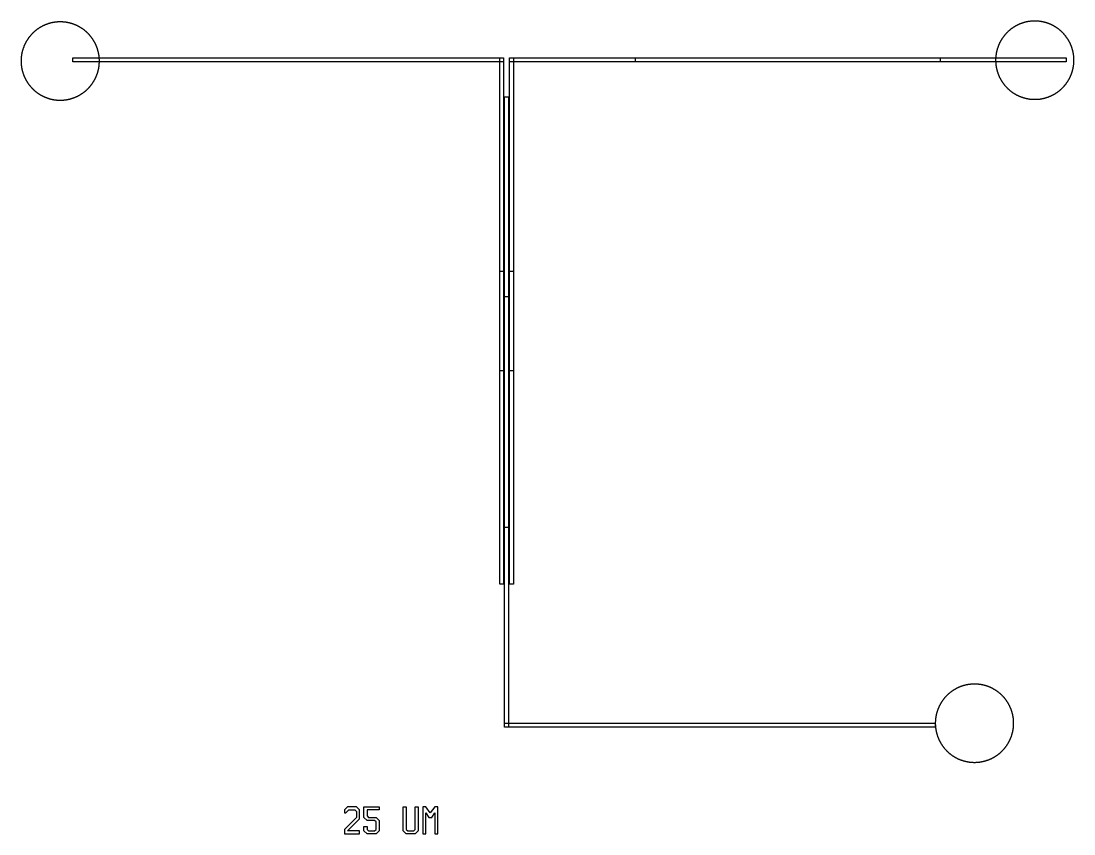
# Model space of a CAD drawing. Extents: x 94116 to 121785, y 102943 to 175398.
# Drawn here: x 94352 to 121156, y 154695 to 175398 of the extents above; entities that cross this region are included whole.
import ezdxf

# ---------------------------------------------------------------- set-up
doc = ezdxf.new("R2010")
doc.units = 0
doc.layers.add('LAYER_1', color=7, linetype='CONTINUOUS')

# ---------------------------------------------------------------- blocks, each defined once
blk = doc.blocks.new('BLOCK_8')
at = {"layer": 'LAYER_1'}
blk.add_lwpolyline([(104654, 154695), (104654, 155231), (104731, 155116), (104807, 155116), (104884, 155231), (104884, 154695), (104961, 154695), (104961, 155385), (104884, 155385), (104769, 155231), (104654, 155385), (104577, 155385), (104577, 154695), (104654, 154695)], dxfattribs=at)
blk = doc.blocks.new('BLOCK_9')
at = {"layer": 'LAYER_1'}
blk.add_lwpolyline([(104156, 155385), (104156, 154810), (104194, 154771), (104347, 154771), (104386, 154810), (104386, 155385), (104462, 155385), (104462, 154771), (104386, 154695), (104156, 154695), (104079, 154771), (104079, 155385), (104156, 155385)], dxfattribs=at)
blk = doc.blocks.new('BLOCK_10')
at = {"layer": 'LAYER_1'}
blk.add_lwpolyline([(103465, 155308), (103159, 155308), (103159, 155155), (103197, 155116), (103389, 155116), (103465, 155040), (103465, 154771), (103389, 154695), (103159, 154695), (103082, 154771), (103082, 154886), (103159, 154886), (103159, 154810), (103197, 154771), (103350, 154771), (103389, 154810), (103389, 155001), (103350, 155040), (103159, 155040), (103082, 155116), (103082, 155385), (103465, 155385), (103465, 155308)], dxfattribs=at)
blk = doc.blocks.new('BLOCK_11')
at = {"layer": 'LAYER_1'}
blk.add_lwpolyline([(102622, 155231), (102699, 155308), (102852, 155308), (102890, 155270), (102890, 155116), (102583, 154810), (102583, 154695), (102967, 154695), (102967, 154771), (102660, 154771), (102967, 155078), (102967, 155308), (102890, 155385), (102660, 155385), (102583, 155308), (102583, 155231), (102622, 155231)], dxfattribs=at)
blk = doc.blocks.new('BLOCK_19')
at = {"layer": 'LAYER_1'}
blk.add_lwpolyline([(106760, 162499), (106661, 162499), (106661, 173466), (106760, 173466), (106760, 162499)], dxfattribs=at)
blk = doc.blocks.new('BLOCK_21')
at = {"layer": 'LAYER_1'}
blk.add_lwpolyline([(106636, 174363), (95669, 174363), (95669, 174463), (106636, 174463), (106636, 174363)], dxfattribs=at)
blk = doc.blocks.new('BLOCK_22')
at = {"layer": 'LAYER_1'}
blk.add_lwpolyline([(120960, 174363), (109993, 174363), (109993, 174462), (120960, 174462), (120960, 174363)], dxfattribs=at)
blk = doc.blocks.new('BLOCK_23')
at = {"layer": 'LAYER_1'}
blk.add_lwpolyline([(117752, 174363), (106785, 174363), (106785, 174463), (117752, 174463), (117752, 174363)], dxfattribs=at)
blk = doc.blocks.new('BLOCK_24')
at = {"layer": 'LAYER_1'}
blk.add_lwpolyline([(106760, 157415), (106661, 157415), (106661, 168381), (106760, 168381), (106760, 157415)], dxfattribs=at)
blk = doc.blocks.new('BLOCK_25')
at = {"layer": 'LAYER_1'}
blk.add_lwpolyline([(117627, 157415), (106661, 157415), (106661, 157515), (117627, 157515), (117627, 157415)], dxfattribs=at)
blk = doc.blocks.new('BLOCK_37')
at = {"layer": 'LAYER_1'}
blk.add_lwpolyline([(106636, 166487), (106536, 166487), (106536, 174463), (106636, 174463), (106636, 166487)], dxfattribs=at)
blk = doc.blocks.new('BLOCK_38')
at = {"layer": 'LAYER_1'}
blk.add_lwpolyline([(119162, 174387), (119162, 174373), (119163, 174359), (119164, 174345), (119164, 174338), (119165, 174331), (119165, 174324), (119166, 174317), (119166, 174310), (119167, 174303), (119168, 174296), (119168, 174289), (119170, 174275), (119171, 174268), (119172, 174261), (119173, 174254), (119174, 174248), (119175, 174241), (119176, 174234), (119178, 174227), (119179, 174220), (119180, 174213), (119181, 174206), (119183, 174199), (119184, 174192), (119186, 174186), (119187, 174179), (119189, 174172), (119190, 174165), (119192, 174158), (119194, 174151), (119196, 174145), (119198, 174138), (119199, 174131), (119201, 174124), (119203, 174117), (119205, 174111), (119207, 174104), (119209, 174097), (119214, 174084), (119216, 174077), (119218, 174071), (119221, 174064), (119223, 174057), (119226, 174051), (119228, 174044), (119231, 174038), (119233, 174031), (119236, 174025), (119239, 174018), (119241, 174012), (119244, 174005), (119247, 173999), (119250, 173992), (119253, 173986), (119255, 173980), (119259, 173973), (119262, 173967), (119264, 173961), (119268, 173954), (119271, 173948), (119274, 173942), (119278, 173936), (119281, 173930), (119284, 173923), (119288, 173917), (119291, 173911), (119294, 173905), (119298, 173899), (119302, 173893), (119305, 173887), (119309, 173881), (119312, 173875), (119316, 173869), (119320, 173863), (119324, 173857), (119328, 173851), (119331, 173845), (119335, 173840), (119340, 173834), (119344, 173828), (119347, 173822), (119352, 173817), (119356, 173811), (119360, 173805), (119364, 173800), (119368, 173794), (119373, 173788), (119377, 173783), (119382, 173777), (119386, 173772), (119390, 173767), (119395, 173761), (119400, 173756), (119404, 173750), (119408, 173745), (119413, 173740), (119418, 173735), (119423, 173729), (119427, 173724), (119432, 173719), (119437, 173714), (119442, 173709), (119446, 173704), (119452, 173699), (119457, 173694), (119462, 173689), (119466, 173684), (119472, 173679), (119477, 173674), (119482, 173670), (119487, 173665), (119492, 173660), (119497, 173655), (119503, 173651), (119508, 173646), (119513, 173642), (119519, 173637), (119524, 173633), (119530, 173628), (119535, 173624), (119541, 173619), (119546, 173615), (119552, 173611), (119557, 173607), (119563, 173602), (119568, 173598), (119574, 173594), (119580, 173590), (119586, 173586), (119591, 173582), (119597, 173578), (119603, 173574), (119609, 173570), (119614, 173566), (119621, 173562), (119626, 173559), (119632, 173555), (119639, 173551), (119644, 173547), (119650, 173544), (119657, 173540), (119663, 173537), (119669, 173533), (119675, 173530), (119681, 173527), (119687, 173523), (119693, 173520), (119699, 173517), (119705, 173513), (119712, 173510), (119719, 173507), (119725, 173504), (119731, 173501), (119737, 173498), (119744, 173495), (119750, 173492), (119756, 173489), (119763, 173487), (119770, 173484), (119776, 173481), (119782, 173478), (119789, 173476), (119795, 173473), (119802, 173471), (119808, 173468), (119815, 173466), (119822, 173463), (119828, 173461), (119835, 173459), (119842, 173456), (119855, 173452), (119861, 173450), (119868, 173448), (119875, 173446), (119882, 173444), (119889, 173442), (119895, 173440), (119902, 173438), (119909, 173436), (119916, 173435), (119922, 173433), (119929, 173431), (119936, 173430), (119943, 173428), (119950, 173427), (119957, 173425), (119963, 173424), (119971, 173422), (119978, 173421), (119984, 173420), (119991, 173419), (119998, 173417), (120005, 173416), (120012, 173415), (120019, 173414), (120026, 173413), (120033, 173412), (120047, 173411), (120054, 173410), (120061, 173409), (120068, 173409), (120075, 173408), (120082, 173407), (120089, 173407), (120096, 173407), (120103, 173406), (120117, 173405), (120131, 173405), (120145, 173405), (120159, 173405), (120173, 173405), (120187, 173405), (120201, 173405), (120215, 173406), (120222, 173407), (120229, 173407), (120236, 173407), (120243, 173408), (120250, 173409), (120257, 173409), (120264, 173410), (120271, 173411), (120285, 173412), (120292, 173413), (120299, 173414), (120306, 173415), (120313, 173416), (120320, 173417), (120327, 173419), (120334, 173420), (120341, 173421), (120348, 173422), (120354, 173424), (120361, 173425), (120368, 173427), (120375, 173428), (120382, 173430), (120389, 173431), (120395, 173433), (120402, 173435), (120409, 173436), (120416, 173438), (120423, 173440), (120430, 173442), (120436, 173444), (120443, 173446), (120450, 173448), (120456, 173450), (120463, 173452), (120476, 173456), (120483, 173459), (120490, 173461), (120496, 173463), (120503, 173466), (120510, 173468), (120516, 173471), (120523, 173473), (120529, 173476), (120536, 173478), (120542, 173481), (120549, 173484), (120555, 173487), (120562, 173489), (120568, 173492), (120574, 173495), (120580, 173498), (120587, 173501), (120593, 173504), (120600, 173507), (120606, 173510), (120612, 173513), (120618, 173517), (120625, 173520), (120631, 173523), (120637, 173527), (120643, 173530), (120649, 173533), (120656, 173537), (120661, 173540), (120667, 173544), (120674, 173547), (120680, 173551), (120686, 173555), (120691, 173559), (120698, 173562), (120703, 173566), (120709, 173570), (120715, 173574), (120721, 173578), (120727, 173582), (120732, 173586), (120738, 173590), (120744, 173594), (120749, 173598), (120755, 173602), (120761, 173607), (120767, 173611), (120772, 173615), (120778, 173619), (120783, 173624), (120788, 173628), (120794, 173633), (120799, 173637), (120804, 173642), (120810, 173646), (120815, 173651), (120820, 173655), (120826, 173660), (120831, 173665), (120836, 173670), (120841, 173674), (120846, 173679), (120851, 173684), (120856, 173689), (120862, 173694), (120866, 173699), (120871, 173704), (120876, 173709), (120881, 173714), (120886, 173719), (120891, 173724), (120895, 173729), (120900, 173735), (120905, 173740), (120909, 173745), (120914, 173750), (120919, 173756), (120923, 173761), (120928, 173767), (120932, 173772), (120937, 173777), (120941, 173783), (120945, 173788), (120949, 173794), (120954, 173800), (120958, 173805), (120962, 173811), (120966, 173817), (120970, 173822), (120975, 173828), (120978, 173834), (120983, 173840), (120986, 173845), (120990, 173851), (120994, 173857), (120998, 173863), (121001, 173869), (121006, 173875), (121009, 173881), (121013, 173887), (121017, 173893), (121020, 173899), (121024, 173905), (121027, 173911), (121030, 173917), (121034, 173923), (121037, 173930), (121040, 173936), (121044, 173942), (121047, 173948), (121050, 173954), (121053, 173961), (121056, 173967), (121059, 173973), (121062, 173980), (121065, 173986), (121068, 173992), (121071, 173999), (121074, 174005), (121077, 174012), (121079, 174018), (121082, 174025), (121085, 174031), (121087, 174038), (121090, 174044), (121092, 174051), (121094, 174057), (121097, 174064), (121099, 174071), (121102, 174077), (121104, 174084), (121108, 174097), (121110, 174104), (121112, 174111), (121114, 174117), (121117, 174124), (121119, 174131), (121120, 174138), (121122, 174145), (121124, 174151), (121125, 174158), (121128, 174165), (121129, 174172), (121131, 174179), (121132, 174186), (121134, 174192), (121135, 174199), (121137, 174206), (121138, 174213), (121139, 174220), (121141, 174227), (121142, 174234), (121143, 174241), (121144, 174248), (121145, 174254), (121146, 174261), (121147, 174268), (121148, 174275), (121150, 174289), (121150, 174296), (121151, 174303), (121152, 174310), (121152, 174317), (121153, 174324), (121153, 174331), (121154, 174338), (121154, 174345), (121155, 174359), (121155, 174373), (121156, 174387), (121156, 174401), (121156, 174415), (121155, 174429), (121155, 174444), (121154, 174458), (121154, 174465), (121153, 174472), (121153, 174479), (121152, 174486), (121152, 174492), (121151, 174500), (121150, 174507), (121150, 174513), (121148, 174527), (121147, 174535), (121146, 174541), (121145, 174548), (121144, 174555), (121143, 174562), (121142, 174569), (121141, 174576), (121139, 174583), (121138, 174590), (121137, 174597), (121135, 174604), (121134, 174610), (121132, 174617), (121131, 174624), (121129, 174631), (121128, 174638), (121125, 174645), (121124, 174651), (121122, 174658), (121120, 174665), (121119, 174672), (121117, 174679), (121114, 174685), (121112, 174692), (121110, 174699), (121108, 174705), (121104, 174719), (121102, 174726), (121099, 174732), (121097, 174739), (121094, 174745), (121092, 174752), (121090, 174758), (121087, 174765), (121085, 174772), (121082, 174778), (121079, 174784), (121077, 174791), (121074, 174797), (121071, 174804), (121068, 174810), (121065, 174817), (121062, 174823), (121059, 174829), (121056, 174836), (121053, 174842), (121050, 174848), (121047, 174855), (121044, 174861), (121040, 174867), (121037, 174873), (121034, 174880), (121030, 174886), (121027, 174892), (121024, 174898), (121020, 174904), (121017, 174910), (121013, 174916), (121009, 174922), (121006, 174928), (121001, 174934), (120998, 174940), (120994, 174946), (120990, 174952), (120986, 174957), (120983, 174963), (120978, 174969), (120975, 174975), (120970, 174980), (120966, 174986), (120962, 174992), (120958, 174998), (120954, 175003), (120949, 175009), (120945, 175014), (120941, 175020), (120937, 175025), (120932, 175031), (120928, 175036), (120923, 175042), (120919, 175047), (120914, 175052), (120909, 175058), (120905, 175063), (120900, 175068), (120895, 175073), (120891, 175078), (120886, 175084), (120881, 175089), (120876, 175094), (120871, 175099), (120866, 175104), (120862, 175109), (120856, 175114), (120851, 175119), (120846, 175123), (120841, 175128), (120836, 175133), (120831, 175138), (120826, 175143), (120820, 175147), (120815, 175152), (120810, 175157), (120804, 175161), (120799, 175166), (120794, 175170), (120788, 175175), (120783, 175179), (120778, 175183), (120772, 175188), (120767, 175192), (120761, 175196), (120755, 175200), (120749, 175205), (120744, 175209), (120738, 175213), (120732, 175217), (120727, 175221), (120721, 175225), (120715, 175229), (120709, 175233), (120703, 175237), (120698, 175240), (120691, 175244), (120686, 175248), (120680, 175252), (120674, 175255), (120667, 175259), (120661, 175262), (120656, 175266), (120649, 175269), (120643, 175273), (120637, 175276), (120631, 175280), (120625, 175283), (120618, 175286), (120612, 175289), (120606, 175292), (120600, 175296), (120593, 175299), (120587, 175302), (120580, 175305), (120574, 175308), (120568, 175311), (120562, 175313), (120555, 175316), (120549, 175319), (120542, 175322), (120536, 175324), (120529, 175327), (120523, 175330), (120516, 175332), (120510, 175335), (120503, 175337), (120496, 175339), (120490, 175342), (120483, 175344), (120476, 175347), (120463, 175351), (120456, 175353), (120450, 175355), (120443, 175357), (120436, 175359), (120430, 175361), (120423, 175363), (120416, 175365), (120409, 175366), (120402, 175368), (120395, 175370), (120389, 175371), (120382, 175373), (120375, 175375), (120368, 175376), (120361, 175378), (120354, 175379), (120348, 175380), (120341, 175382), (120334, 175383), (120327, 175384), (120320, 175385), (120313, 175386), (120306, 175387), (120299, 175388), (120292, 175389), (120285, 175390), (120271, 175392), (120264, 175393), (120257, 175393), (120250, 175394), (120243, 175395), (120236, 175395), (120229, 175396), (120222, 175396), (120215, 175397), (120201, 175397), (120187, 175398), (120173, 175398), (120159, 175398), (120145, 175398), (120131, 175398), (120117, 175397), (120103, 175397), (120096, 175396), (120089, 175396), (120082, 175395), (120075, 175395), (120068, 175394), (120061, 175393), (120054, 175393), (120047, 175392), (120033, 175390), (120026, 175389), (120019, 175388), (120012, 175387), (120005, 175386), (119998, 175385), (119991, 175384), (119984, 175383), (119978, 175382), (119971, 175380), (119963, 175379), (119957, 175378), (119950, 175376), (119943, 175375), (119936, 175373), (119929, 175371), (119922, 175370), (119916, 175368), (119909, 175366), (119902, 175365), (119895, 175363), (119889, 175361), (119882, 175359), (119875, 175357), (119868, 175355), (119861, 175353), (119855, 175351), (119842, 175347), (119835, 175344), (119828, 175342), (119822, 175339), (119815, 175337), (119808, 175335), (119802, 175332), (119795, 175330), (119789, 175327), (119782, 175324), (119776, 175322), (119770, 175319), (119763, 175316), (119756, 175313), (119750, 175311), (119744, 175308), (119737, 175305), (119731, 175302), (119725, 175299), (119719, 175296), (119712, 175292), (119705, 175289), (119699, 175286), (119693, 175283), (119687, 175280), (119681, 175276), (119675, 175273), (119669, 175269), (119663, 175266), (119657, 175262), (119650, 175259), (119644, 175255), (119639, 175252), (119632, 175248), (119626, 175244), (119621, 175240), (119614, 175237), (119609, 175233), (119603, 175229), (119597, 175225), (119591, 175221), (119586, 175217), (119580, 175213), (119574, 175209), (119568, 175205), (119563, 175200), (119557, 175196), (119552, 175192), (119546, 175188), (119541, 175183), (119535, 175179), (119530, 175175), (119524, 175170), (119519, 175166), (119513, 175161), (119508, 175157), (119503, 175152), (119497, 175147), (119492, 175143), (119487, 175138), (119482, 175133), (119477, 175128), (119472, 175123), (119466, 175119), (119462, 175114), (119457, 175109), (119452, 175104), (119446, 175099), (119442, 175094), (119437, 175089), (119432, 175084), (119427, 175078), (119423, 175073), (119418, 175068), (119413, 175063), (119408, 175058), (119404, 175052), (119400, 175047), (119395, 175042), (119390, 175036), (119386, 175031), (119382, 175025), (119377, 175020), (119373, 175014), (119368, 175009), (119364, 175003), (119360, 174998), (119356, 174992), (119352, 174986), (119347, 174980), (119344, 174975), (119340, 174969), (119335, 174963), (119331, 174957), (119328, 174952), (119324, 174946), (119320, 174940), (119316, 174934), (119312, 174928), (119309, 174922), (119305, 174916), (119302, 174910), (119298, 174904), (119294, 174898), (119291, 174892), (119288, 174886), (119284, 174880), (119281, 174873), (119278, 174867), (119274, 174861), (119271, 174855), (119268, 174848), (119264, 174842), (119262, 174836), (119259, 174829), (119255, 174823), (119253, 174817), (119250, 174810), (119247, 174804), (119244, 174797), (119241, 174791), (119239, 174784), (119236, 174778), (119233, 174772), (119231, 174765), (119228, 174758), (119226, 174752), (119223, 174745), (119221, 174739), (119218, 174732), (119216, 174726), (119214, 174719), (119209, 174705), (119207, 174699), (119205, 174692), (119203, 174685), (119201, 174679), (119199, 174672), (119198, 174665), (119196, 174658), (119194, 174651), (119192, 174645), (119190, 174638), (119189, 174631), (119187, 174624), (119186, 174617), (119184, 174610), (119183, 174604), (119181, 174597), (119180, 174590), (119179, 174583), (119178, 174576), (119176, 174569), (119175, 174562), (119174, 174555), (119173, 174548), (119172, 174541), (119171, 174535), (119170, 174527), (119168, 174513), (119168, 174507), (119167, 174500), (119166, 174492), (119166, 174486), (119165, 174479), (119165, 174472), (119164, 174465), (119164, 174458), (119163, 174444), (119162, 174429), (119162, 174415), (119162, 174401), (119162, 174387)], dxfattribs=at)
blk = doc.blocks.new('BLOCK_39')
at = {"layer": 'LAYER_1'}
blk.add_lwpolyline([(117627, 157501), (117627, 157487), (117628, 157472), (117629, 157459), (117629, 157451), (117629, 157444), (117630, 157438), (117631, 157430), (117631, 157424), (117632, 157416), (117633, 157409), (117634, 157403), (117635, 157389), (117636, 157382), (117637, 157375), (117638, 157368), (117639, 157361), (117640, 157354), (117641, 157347), (117643, 157340), (117644, 157333), (117645, 157326), (117646, 157319), (117648, 157312), (117649, 157306), (117651, 157299), (117652, 157292), (117654, 157285), (117656, 157278), (117657, 157271), (117659, 157265), (117661, 157258), (117662, 157251), (117665, 157244), (117666, 157238), (117668, 157231), (117670, 157224), (117672, 157217), (117675, 157211), (117679, 157197), (117681, 157191), (117684, 157184), (117686, 157177), (117688, 157171), (117691, 157164), (117693, 157158), (117696, 157151), (117698, 157145), (117701, 157138), (117704, 157132), (117706, 157125), (117709, 157119), (117712, 157112), (117715, 157106), (117718, 157099), (117720, 157093), (117724, 157087), (117727, 157080), (117730, 157074), (117733, 157068), (117736, 157061), (117739, 157055), (117742, 157049), (117746, 157043), (117749, 157037), (117752, 157030), (117756, 157024), (117760, 157018), (117763, 157012), (117767, 157006), (117770, 157000), (117774, 156994), (117778, 156988), (117781, 156982), (117785, 156976), (117789, 156970), (117793, 156965), (117796, 156959), (117800, 156953), (117804, 156947), (117809, 156941), (117813, 156936), (117817, 156930), (117821, 156924), (117825, 156919), (117829, 156913), (117833, 156907), (117837, 156902), (117842, 156896), (117846, 156891), (117851, 156885), (117855, 156880), (117860, 156874), (117864, 156869), (117869, 156864), (117873, 156859), (117878, 156853), (117883, 156848), (117887, 156843), (117892, 156838), (117897, 156833), (117902, 156827), (117907, 156822), (117912, 156817), (117917, 156812), (117922, 156807), (117926, 156802), (117932, 156797), (117937, 156793), (117942, 156788), (117947, 156783), (117952, 156778), (117957, 156773), (117963, 156769), (117968, 156764), (117973, 156760), (117978, 156755), (117984, 156751), (117989, 156746), (117995, 156742), (118000, 156737), (118006, 156733), (118011, 156728), (118017, 156724), (118022, 156720), (118028, 156716), (118034, 156711), (118039, 156707), (118045, 156703), (118050, 156699), (118056, 156695), (118062, 156691), (118068, 156687), (118074, 156683), (118079, 156679), (118086, 156676), (118091, 156672), (118097, 156668), (118103, 156664), (118109, 156661), (118115, 156657), (118121, 156654), (118128, 156650), (118134, 156647), (118140, 156643), (118146, 156640), (118152, 156637), (118158, 156633), (118164, 156630), (118171, 156627), (118177, 156624), (118183, 156620), (118190, 156617), (118196, 156614), (118202, 156611), (118209, 156608), (118215, 156606), (118221, 156603), (118228, 156600), (118234, 156597), (118241, 156594), (118247, 156592), (118254, 156589), (118261, 156586), (118267, 156584), (118274, 156581), (118280, 156579), (118287, 156577), (118293, 156574), (118300, 156572), (118307, 156570), (118320, 156565), (118327, 156563), (118333, 156561), (118340, 156559), (118347, 156557), (118354, 156555), (118360, 156553), (118367, 156551), (118374, 156550), (118380, 156548), (118387, 156546), (118394, 156545), (118401, 156543), (118408, 156541), (118415, 156540), (118422, 156539), (118429, 156537), (118436, 156536), (118442, 156534), (118449, 156533), (118456, 156532), (118463, 156531), (118470, 156530), (118477, 156529), (118484, 156528), (118491, 156527), (118498, 156526), (118512, 156524), (118519, 156523), (118526, 156523), (118533, 156522), (118540, 156521), (118547, 156521), (118554, 156520), (118561, 156520), (118568, 156519), (118582, 156519), (118596, 156518), (118610, 156518), (118624, 156518), (118638, 156518), (118652, 156518), (118666, 156519), (118680, 156519), (118687, 156520), (118694, 156520), (118701, 156521), (118708, 156521), (118715, 156522), (118722, 156523), (118729, 156523), (118736, 156524), (118750, 156526), (118757, 156527), (118764, 156528), (118771, 156529), (118778, 156530), (118785, 156531), (118792, 156532), (118799, 156533), (118806, 156534), (118812, 156536), (118819, 156537), (118826, 156539), (118833, 156540), (118840, 156541), (118847, 156543), (118854, 156545), (118860, 156546), (118867, 156548), (118874, 156550), (118881, 156551), (118888, 156553), (118894, 156555), (118901, 156557), (118908, 156559), (118914, 156561), (118921, 156563), (118928, 156565), (118941, 156570), (118948, 156572), (118955, 156574), (118961, 156577), (118968, 156579), (118974, 156581), (118981, 156584), (118987, 156586), (118994, 156589), (119001, 156592), (119007, 156594), (119014, 156597), (119020, 156600), (119026, 156603), (119033, 156606), (119039, 156608), (119046, 156611), (119052, 156614), (119058, 156617), (119065, 156620), (119071, 156624), (119077, 156627), (119083, 156630), (119089, 156633), (119096, 156637), (119102, 156640), (119108, 156643), (119114, 156647), (119120, 156650), (119127, 156654), (119133, 156657), (119138, 156661), (119145, 156664), (119150, 156668), (119156, 156672), (119162, 156676), (119168, 156679), (119174, 156683), (119180, 156687), (119186, 156691), (119191, 156695), (119198, 156699), (119203, 156703), (119209, 156707), (119215, 156711), (119220, 156716), (119226, 156720), (119231, 156724), (119237, 156728), (119242, 156733), (119248, 156737), (119253, 156742), (119259, 156746), (119264, 156751), (119269, 156755), (119275, 156760), (119280, 156764), (119285, 156769), (119291, 156773), (119296, 156778), (119301, 156783), (119306, 156788), (119311, 156793), (119316, 156797), (119321, 156802), (119326, 156807), (119331, 156812), (119336, 156817), (119341, 156822), (119346, 156827), (119351, 156833), (119355, 156838), (119360, 156843), (119365, 156848), (119370, 156853), (119374, 156859), (119379, 156864), (119384, 156869), (119388, 156874), (119393, 156880), (119397, 156885), (119402, 156891), (119406, 156896), (119410, 156902), (119415, 156907), (119419, 156913), (119423, 156919), (119427, 156924), (119431, 156930), (119435, 156936), (119439, 156941), (119444, 156947), (119447, 156953), (119451, 156959), (119455, 156965), (119459, 156970), (119463, 156976), (119467, 156982), (119470, 156988), (119474, 156994), (119478, 157000), (119481, 157006), (119485, 157012), (119488, 157018), (119492, 157024), (119495, 157030), (119499, 157037), (119502, 157043), (119506, 157049), (119509, 157055), (119512, 157061), (119515, 157068), (119518, 157074), (119521, 157080), (119524, 157087), (119527, 157093), (119530, 157099), (119533, 157106), (119536, 157112), (119539, 157119), (119541, 157125), (119544, 157132), (119547, 157138), (119550, 157145), (119552, 157151), (119555, 157158), (119557, 157164), (119560, 157171), (119562, 157177), (119564, 157184), (119567, 157191), (119569, 157197), (119573, 157211), (119576, 157217), (119578, 157224), (119579, 157231), (119581, 157238), (119583, 157244), (119586, 157251), (119587, 157258), (119589, 157265), (119591, 157271), (119592, 157278), (119594, 157285), (119596, 157292), (119597, 157299), (119599, 157306), (119600, 157312), (119601, 157319), (119603, 157326), (119604, 157333), (119606, 157340), (119607, 157347), (119608, 157354), (119609, 157361), (119610, 157368), (119611, 157375), (119612, 157382), (119613, 157389), (119614, 157403), (119615, 157409), (119616, 157416), (119617, 157424), (119617, 157430), (119618, 157438), (119619, 157444), (119619, 157451), (119619, 157459), (119620, 157472), (119621, 157487), (119621, 157501), (119621, 157515), (119621, 157529), (119621, 157543), (119620, 157557), (119619, 157571), (119619, 157578), (119619, 157585), (119618, 157592), (119617, 157599), (119617, 157606), (119616, 157613), (119615, 157620), (119614, 157627), (119613, 157641), (119612, 157648), (119611, 157655), (119610, 157662), (119609, 157669), (119608, 157676), (119607, 157682), (119606, 157689), (119604, 157696), (119603, 157703), (119601, 157710), (119600, 157717), (119599, 157724), (119597, 157731), (119596, 157737), (119594, 157744), (119592, 157751), (119591, 157758), (119589, 157765), (119587, 157772), (119586, 157778), (119583, 157785), (119581, 157792), (119579, 157799), (119578, 157805), (119576, 157812), (119573, 157819), (119569, 157832), (119567, 157839), (119564, 157845), (119562, 157852), (119560, 157859), (119557, 157865), (119555, 157872), (119552, 157878), (119550, 157885), (119547, 157891), (119544, 157898), (119541, 157904), (119539, 157911), (119536, 157917), (119533, 157924), (119530, 157930), (119527, 157936), (119524, 157943), (119521, 157949), (119518, 157955), (119515, 157962), (119512, 157968), (119509, 157974), (119506, 157980), (119502, 157986), (119499, 157993), (119495, 157999), (119492, 158005), (119488, 158011), (119485, 158017), (119481, 158023), (119478, 158029), (119474, 158035), (119470, 158041), (119467, 158047), (119463, 158053), (119459, 158059), (119455, 158065), (119451, 158071), (119447, 158077), (119444, 158082), (119439, 158088), (119435, 158094), (119431, 158099), (119427, 158105), (119423, 158111), (119419, 158116), (119415, 158122), (119410, 158128), (119406, 158133), (119402, 158139), (119397, 158144), (119393, 158149), (119388, 158155), (119384, 158160), (119379, 158166), (119374, 158171), (119370, 158176), (119365, 158181), (119360, 158187), (119355, 158192), (119351, 158197), (119346, 158202), (119341, 158207), (119336, 158212), (119331, 158217), (119326, 158222), (119321, 158227), (119316, 158232), (119311, 158237), (119306, 158242), (119301, 158246), (119296, 158251), (119291, 158256), (119285, 158261), (119280, 158265), (119275, 158270), (119269, 158274), (119264, 158279), (119259, 158283), (119253, 158288), (119248, 158292), (119242, 158297), (119237, 158301), (119231, 158305), (119226, 158309), (119220, 158314), (119215, 158318), (119209, 158322), (119203, 158326), (119198, 158330), (119191, 158334), (119186, 158338), (119180, 158342), (119174, 158346), (119168, 158350), (119162, 158354), (119156, 158357), (119150, 158361), (119145, 158365), (119138, 158369), (119133, 158372), (119127, 158376), (119120, 158379), (119114, 158383), (119108, 158386), (119102, 158390), (119096, 158393), (119089, 158396), (119083, 158399), (119077, 158403), (119071, 158406), (119065, 158409), (119058, 158412), (119052, 158415), (119046, 158418), (119039, 158421), (119033, 158424), (119026, 158427), (119020, 158430), (119014, 158432), (119007, 158435), (119001, 158438), (118994, 158440), (118987, 158443), (118981, 158446), (118974, 158448), (118968, 158450), (118961, 158453), (118955, 158455), (118948, 158457), (118941, 158460), (118928, 158464), (118921, 158466), (118914, 158468), (118908, 158470), (118901, 158472), (118894, 158474), (118888, 158476), (118881, 158478), (118874, 158480), (118867, 158481), (118860, 158483), (118854, 158485), (118847, 158486), (118840, 158488), (118833, 158489), (118826, 158491), (118819, 158492), (118812, 158494), (118806, 158495), (118799, 158496), (118792, 158497), (118785, 158499), (118778, 158500), (118771, 158501), (118764, 158502), (118757, 158503), (118750, 158504), (118736, 158505), (118729, 158506), (118722, 158507), (118715, 158507), (118708, 158508), (118701, 158509), (118694, 158509), (118687, 158510), (118680, 158510), (118666, 158511), (118652, 158511), (118638, 158512), (118624, 158512), (118610, 158512), (118596, 158511), (118582, 158511), (118568, 158510), (118561, 158510), (118554, 158509), (118547, 158509), (118540, 158508), (118533, 158507), (118526, 158507), (118519, 158506), (118512, 158505), (118498, 158504), (118491, 158503), (118484, 158502), (118477, 158501), (118470, 158500), (118463, 158499), (118456, 158497), (118449, 158496), (118442, 158495), (118436, 158494), (118429, 158492), (118422, 158491), (118415, 158489), (118408, 158488), (118401, 158486), (118394, 158485), (118387, 158483), (118380, 158481), (118374, 158480), (118367, 158478), (118360, 158476), (118354, 158474), (118347, 158472), (118340, 158470), (118333, 158468), (118327, 158466), (118320, 158464), (118307, 158460), (118300, 158457), (118293, 158455), (118287, 158453), (118280, 158450), (118274, 158448), (118267, 158446), (118261, 158443), (118254, 158440), (118247, 158438), (118241, 158435), (118234, 158432), (118228, 158430), (118221, 158427), (118215, 158424), (118209, 158421), (118202, 158418), (118196, 158415), (118190, 158412), (118183, 158409), (118177, 158406), (118171, 158403), (118164, 158399), (118158, 158396), (118152, 158393), (118146, 158390), (118140, 158386), (118134, 158383), (118128, 158379), (118121, 158376), (118115, 158372), (118109, 158369), (118103, 158365), (118097, 158361), (118091, 158357), (118086, 158354), (118079, 158350), (118074, 158346), (118068, 158342), (118062, 158338), (118056, 158334), (118050, 158330), (118045, 158326), (118039, 158322), (118034, 158318), (118028, 158314), (118022, 158309), (118017, 158305), (118011, 158301), (118006, 158297), (118000, 158292), (117995, 158288), (117989, 158283), (117984, 158279), (117978, 158274), (117973, 158270), (117968, 158265), (117963, 158261), (117957, 158256), (117952, 158251), (117947, 158246), (117942, 158242), (117937, 158237), (117932, 158232), (117926, 158227), (117922, 158222), (117917, 158217), (117912, 158212), (117907, 158207), (117902, 158202), (117897, 158197), (117892, 158192), (117887, 158187), (117883, 158181), (117878, 158176), (117873, 158171), (117869, 158166), (117864, 158160), (117860, 158155), (117855, 158149), (117851, 158144), (117846, 158139), (117842, 158133), (117837, 158128), (117833, 158122), (117829, 158116), (117825, 158111), (117821, 158105), (117817, 158099), (117813, 158094), (117809, 158088), (117804, 158082), (117800, 158077), (117796, 158071), (117793, 158065), (117789, 158059), (117785, 158053), (117781, 158047), (117778, 158041), (117774, 158035), (117770, 158029), (117767, 158023), (117763, 158017), (117760, 158011), (117756, 158005), (117752, 157999), (117749, 157993), (117746, 157986), (117742, 157980), (117739, 157974), (117736, 157968), (117733, 157962), (117730, 157955), (117727, 157949), (117724, 157943), (117720, 157936), (117718, 157930), (117715, 157924), (117712, 157917), (117709, 157911), (117706, 157904), (117704, 157898), (117701, 157891), (117698, 157885), (117696, 157878), (117693, 157872), (117691, 157865), (117688, 157859), (117686, 157852), (117684, 157845), (117681, 157839), (117679, 157832), (117675, 157819), (117672, 157812), (117670, 157805), (117668, 157799), (117666, 157792), (117665, 157785), (117662, 157778), (117661, 157772), (117659, 157765), (117657, 157758), (117656, 157751), (117654, 157744), (117652, 157737), (117651, 157731), (117649, 157724), (117648, 157717), (117646, 157710), (117645, 157703), (117644, 157696), (117643, 157689), (117641, 157682), (117640, 157676), (117639, 157669), (117638, 157662), (117637, 157655), (117636, 157648), (117635, 157641), (117634, 157627), (117633, 157620), (117632, 157613), (117631, 157606), (117631, 157599), (117630, 157592), (117629, 157585), (117629, 157578), (117629, 157571), (117628, 157557), (117627, 157543), (117627, 157529), (117627, 157515), (117627, 157501)], dxfattribs=at)
blk = doc.blocks.new('BLOCK_40')
at = {"layer": 'LAYER_1'}
blk.add_lwpolyline([(106636, 161054), (106536, 161054), (106536, 169029), (106636, 169029), (106636, 161054)], dxfattribs=at)
blk = doc.blocks.new('BLOCK_41')
at = {"layer": 'LAYER_1'}
blk.add_lwpolyline([(106885, 166487), (106785, 166487), (106785, 174463), (106885, 174463), (106885, 166487)], dxfattribs=at)
blk = doc.blocks.new('BLOCK_42')
at = {"layer": 'LAYER_1'}
blk.add_lwpolyline([(106885, 161054), (106785, 161054), (106785, 169029), (106885, 169029), (106885, 161054)], dxfattribs=at)
blk = doc.blocks.new('BLOCK_43')
at = {"layer": 'LAYER_1'}
blk.add_lwpolyline([(94352, 174366), (94352, 174352), (94353, 174338), (94353, 174324), (94354, 174317), (94354, 174310), (94355, 174303), (94355, 174296), (94356, 174289), (94356, 174282), (94357, 174275), (94358, 174268), (94360, 174254), (94361, 174247), (94362, 174240), (94363, 174233), (94364, 174226), (94365, 174219), (94366, 174212), (94367, 174205), (94368, 174198), (94369, 174192), (94371, 174185), (94372, 174178), (94374, 174171), (94375, 174164), (94377, 174157), (94378, 174150), (94380, 174144), (94382, 174137), (94384, 174130), (94385, 174123), (94387, 174116), (94389, 174110), (94391, 174103), (94393, 174096), (94395, 174089), (94397, 174083), (94399, 174076), (94404, 174063), (94406, 174056), (94408, 174049), (94410, 174043), (94413, 174036), (94415, 174030), (94418, 174023), (94420, 174017), (94423, 174010), (94426, 174003), (94428, 173997), (94431, 173991), (94434, 173984), (94437, 173978), (94439, 173971), (94442, 173965), (94445, 173958), (94448, 173952), (94451, 173946), (94454, 173940), (94457, 173933), (94461, 173927), (94464, 173921), (94467, 173914), (94470, 173908), (94474, 173902), (94477, 173896), (94480, 173890), (94484, 173884), (94488, 173878), (94491, 173871), (94495, 173865), (94498, 173860), (94502, 173854), (94506, 173848), (94510, 173842), (94513, 173836), (94517, 173830), (94521, 173824), (94525, 173818), (94529, 173812), (94533, 173807), (94537, 173801), (94541, 173795), (94545, 173790), (94550, 173784), (94554, 173778), (94558, 173773), (94562, 173767), (94567, 173762), (94571, 173756), (94576, 173751), (94580, 173745), (94584, 173740), (94589, 173735), (94593, 173729), (94598, 173724), (94603, 173719), (94608, 173713), (94612, 173708), (94617, 173703), (94622, 173698), (94626, 173693), (94631, 173688), (94636, 173683), (94641, 173678), (94646, 173673), (94651, 173668), (94656, 173663), (94661, 173658), (94666, 173653), (94672, 173648), (94677, 173644), (94682, 173639), (94687, 173634), (94692, 173630), (94698, 173625), (94703, 173621), (94708, 173616), (94714, 173611), (94719, 173607), (94725, 173603), (94730, 173598), (94736, 173594), (94741, 173590), (94747, 173585), (94753, 173581), (94758, 173577), (94764, 173573), (94769, 173569), (94775, 173565), (94781, 173561), (94787, 173557), (94793, 173553), (94798, 173549), (94804, 173545), (94810, 173541), (94816, 173537), (94822, 173534), (94828, 173530), (94834, 173526), (94840, 173523), (94846, 173519), (94852, 173516), (94858, 173512), (94865, 173509), (94870, 173505), (94877, 173502), (94883, 173499), (94889, 173495), (94895, 173492), (94902, 173489), (94908, 173486), (94914, 173483), (94921, 173480), (94927, 173477), (94933, 173474), (94940, 173471), (94946, 173468), (94952, 173465), (94959, 173462), (94965, 173460), (94972, 173457), (94979, 173454), (94985, 173452), (94992, 173449), (94998, 173447), (95005, 173444), (95011, 173442), (95018, 173440), (95024, 173437), (95031, 173435), (95044, 173431), (95051, 173429), (95058, 173427), (95065, 173424), (95071, 173422), (95078, 173421), (95085, 173419), (95092, 173417), (95098, 173415), (95105, 173413), (95112, 173412), (95119, 173410), (95126, 173408), (95133, 173407), (95139, 173405), (95146, 173404), (95153, 173402), (95160, 173401), (95167, 173400), (95174, 173399), (95181, 173397), (95188, 173396), (95195, 173395), (95202, 173394), (95209, 173393), (95216, 173392), (95222, 173391), (95236, 173390), (95244, 173389), (95250, 173388), (95257, 173387), (95265, 173387), (95271, 173386), (95278, 173386), (95286, 173385), (95292, 173385), (95307, 173384), (95320, 173383), (95334, 173383), (95349, 173383), (95363, 173383), (95377, 173383), (95391, 173384), (95405, 173385), (95412, 173385), (95419, 173386), (95426, 173386), (95433, 173387), (95440, 173387), (95447, 173388), (95454, 173389), (95461, 173390), (95475, 173391), (95482, 173392), (95488, 173393), (95496, 173394), (95503, 173395), (95509, 173396), (95516, 173397), (95523, 173399), (95530, 173400), (95537, 173401), (95544, 173402), (95551, 173404), (95558, 173405), (95565, 173407), (95571, 173408), (95578, 173410), (95585, 173412), (95592, 173413), (95599, 173415), (95606, 173417), (95612, 173419), (95619, 173421), (95626, 173422), (95632, 173424), (95639, 173427), (95646, 173429), (95653, 173431), (95666, 173435), (95673, 173437), (95679, 173440), (95686, 173442), (95692, 173444), (95699, 173447), (95706, 173449), (95712, 173452), (95719, 173454), (95725, 173457), (95732, 173460), (95738, 173462), (95745, 173465), (95751, 173468), (95758, 173471), (95764, 173474), (95770, 173477), (95776, 173480), (95783, 173483), (95789, 173486), (95795, 173489), (95802, 173492), (95808, 173495), (95814, 173499), (95821, 173502), (95827, 173505), (95833, 173509), (95839, 173512), (95845, 173516), (95851, 173519), (95857, 173523), (95863, 173526), (95869, 173530), (95875, 173534), (95881, 173537), (95887, 173541), (95893, 173545), (95899, 173549), (95905, 173553), (95910, 173557), (95916, 173561), (95922, 173565), (95928, 173569), (95934, 173573), (95939, 173577), (95945, 173581), (95950, 173585), (95956, 173590), (95961, 173594), (95967, 173598), (95972, 173603), (95978, 173607), (95984, 173611), (95989, 173616), (95994, 173621), (96000, 173625), (96005, 173630), (96010, 173634), (96015, 173639), (96020, 173644), (96026, 173648), (96031, 173653), (96036, 173658), (96041, 173663), (96046, 173668), (96051, 173673), (96056, 173678), (96061, 173683), (96066, 173688), (96071, 173693), (96076, 173698), (96080, 173703), (96085, 173708), (96090, 173713), (96094, 173719), (96099, 173724), (96104, 173729), (96108, 173735), (96113, 173740), (96117, 173745), (96122, 173751), (96126, 173756), (96131, 173762), (96135, 173767), (96139, 173773), (96143, 173778), (96148, 173784), (96152, 173790), (96156, 173795), (96160, 173801), (96164, 173807), (96168, 173812), (96172, 173818), (96176, 173824), (96180, 173830), (96184, 173836), (96187, 173842), (96191, 173848), (96195, 173854), (96199, 173860), (96202, 173865), (96206, 173871), (96210, 173878), (96213, 173884), (96217, 173890), (96220, 173896), (96223, 173902), (96227, 173908), (96230, 173914), (96233, 173921), (96236, 173927), (96240, 173933), (96243, 173940), (96246, 173946), (96249, 173952), (96252, 173958), (96255, 173965), (96258, 173971), (96261, 173978), (96264, 173984), (96266, 173991), (96269, 173997), (96272, 174003), (96274, 174010), (96277, 174017), (96279, 174023), (96282, 174030), (96284, 174036), (96287, 174043), (96289, 174049), (96292, 174056), (96294, 174063), (96298, 174076), (96300, 174083), (96302, 174089), (96304, 174096), (96306, 174103), (96308, 174110), (96310, 174116), (96312, 174123), (96314, 174130), (96315, 174137), (96317, 174144), (96319, 174150), (96320, 174157), (96322, 174164), (96323, 174171), (96325, 174178), (96326, 174185), (96328, 174192), (96329, 174198), (96330, 174205), (96331, 174212), (96333, 174219), (96334, 174226), (96335, 174233), (96336, 174240), (96337, 174247), (96338, 174254), (96339, 174268), (96340, 174275), (96341, 174282), (96341, 174289), (96342, 174296), (96342, 174303), (96343, 174310), (96344, 174317), (96344, 174324), (96345, 174338), (96345, 174352), (96346, 174366), (96346, 174380), (96346, 174394), (96345, 174408), (96345, 174422), (96344, 174436), (96344, 174443), (96343, 174450), (96342, 174457), (96342, 174464), (96341, 174471), (96341, 174478), (96340, 174485), (96339, 174492), (96338, 174506), (96337, 174513), (96336, 174520), (96335, 174527), (96334, 174534), (96333, 174541), (96331, 174548), (96330, 174555), (96329, 174562), (96328, 174569), (96326, 174575), (96325, 174582), (96323, 174589), (96322, 174596), (96320, 174603), (96319, 174610), (96317, 174616), (96315, 174623), (96314, 174630), (96312, 174637), (96310, 174644), (96308, 174651), (96306, 174657), (96304, 174664), (96302, 174671), (96300, 174677), (96298, 174684), (96294, 174697), (96292, 174704), (96289, 174711), (96287, 174717), (96284, 174724), (96282, 174731), (96279, 174737), (96277, 174744), (96274, 174750), (96272, 174757), (96269, 174763), (96266, 174770), (96264, 174776), (96261, 174783), (96258, 174789), (96255, 174795), (96252, 174802), (96249, 174808), (96246, 174814), (96243, 174821), (96240, 174827), (96236, 174833), (96233, 174840), (96230, 174846), (96227, 174852), (96223, 174858), (96220, 174864), (96217, 174870), (96213, 174877), (96210, 174883), (96206, 174889), (96202, 174895), (96199, 174901), (96195, 174907), (96191, 174913), (96187, 174919), (96184, 174924), (96180, 174930), (96176, 174936), (96172, 174942), (96168, 174948), (96164, 174954), (96160, 174959), (96156, 174965), (96152, 174971), (96148, 174976), (96143, 174982), (96139, 174987), (96135, 174993), (96131, 174999), (96126, 175004), (96122, 175009), (96117, 175015), (96113, 175020), (96108, 175026), (96104, 175031), (96099, 175036), (96094, 175042), (96090, 175047), (96085, 175052), (96080, 175057), (96076, 175062), (96071, 175067), (96066, 175072), (96061, 175077), (96056, 175083), (96051, 175087), (96046, 175092), (96041, 175097), (96036, 175102), (96031, 175107), (96026, 175112), (96020, 175117), (96015, 175121), (96010, 175126), (96005, 175131), (96000, 175135), (95994, 175140), (95989, 175144), (95984, 175149), (95978, 175153), (95972, 175158), (95967, 175162), (95961, 175166), (95956, 175171), (95950, 175175), (95945, 175179), (95939, 175183), (95934, 175188), (95928, 175191), (95922, 175196), (95916, 175200), (95910, 175204), (95905, 175208), (95899, 175211), (95893, 175215), (95887, 175219), (95881, 175223), (95875, 175227), (95869, 175230), (95863, 175234), (95857, 175238), (95851, 175241), (95845, 175245), (95839, 175248), (95833, 175252), (95827, 175255), (95821, 175258), (95814, 175262), (95808, 175265), (95802, 175268), (95795, 175271), (95789, 175274), (95783, 175277), (95776, 175281), (95770, 175283), (95764, 175286), (95758, 175289), (95751, 175292), (95745, 175295), (95738, 175298), (95732, 175301), (95725, 175303), (95719, 175306), (95712, 175308), (95706, 175311), (95699, 175313), (95692, 175316), (95686, 175318), (95679, 175320), (95673, 175323), (95666, 175325), (95653, 175329), (95646, 175332), (95639, 175334), (95632, 175336), (95626, 175338), (95619, 175340), (95612, 175342), (95606, 175343), (95599, 175345), (95592, 175347), (95585, 175349), (95578, 175350), (95571, 175352), (95565, 175353), (95558, 175355), (95551, 175356), (95544, 175358), (95537, 175359), (95530, 175360), (95523, 175362), (95516, 175363), (95509, 175364), (95503, 175365), (95496, 175366), (95488, 175367), (95482, 175368), (95475, 175369), (95461, 175371), (95454, 175371), (95447, 175372), (95440, 175373), (95433, 175373), (95426, 175374), (95419, 175375), (95412, 175375), (95405, 175375), (95391, 175376), (95377, 175377), (95363, 175377), (95349, 175377), (95334, 175377), (95320, 175377), (95307, 175376), (95292, 175375), (95286, 175375), (95278, 175375), (95271, 175374), (95265, 175373), (95257, 175373), (95250, 175372), (95244, 175371), (95236, 175371), (95222, 175369), (95216, 175368), (95209, 175367), (95202, 175366), (95195, 175365), (95188, 175364), (95181, 175363), (95174, 175362), (95167, 175360), (95160, 175359), (95153, 175358), (95146, 175356), (95139, 175355), (95133, 175353), (95126, 175352), (95119, 175350), (95112, 175349), (95105, 175347), (95098, 175345), (95092, 175343), (95085, 175342), (95078, 175340), (95071, 175338), (95065, 175336), (95058, 175334), (95051, 175332), (95044, 175329), (95031, 175325), (95024, 175323), (95018, 175320), (95011, 175318), (95005, 175316), (94998, 175313), (94992, 175311), (94985, 175308), (94979, 175306), (94972, 175303), (94965, 175301), (94959, 175298), (94952, 175295), (94946, 175292), (94940, 175289), (94933, 175286), (94927, 175283), (94921, 175281), (94914, 175277), (94908, 175274), (94902, 175271), (94895, 175268), (94889, 175265), (94883, 175262), (94877, 175258), (94870, 175255), (94865, 175252), (94858, 175248), (94852, 175245), (94846, 175241), (94840, 175238), (94834, 175234), (94828, 175230), (94822, 175227), (94816, 175223), (94810, 175219), (94804, 175215), (94798, 175211), (94793, 175208), (94787, 175204), (94781, 175200), (94775, 175196), (94769, 175191), (94764, 175188), (94758, 175183), (94753, 175179), (94747, 175175), (94741, 175171), (94736, 175166), (94730, 175162), (94725, 175158), (94719, 175153), (94714, 175149), (94708, 175144), (94703, 175140), (94698, 175135), (94692, 175131), (94687, 175126), (94682, 175121), (94677, 175117), (94672, 175112), (94666, 175107), (94661, 175102), (94656, 175097), (94651, 175092), (94646, 175087), (94641, 175083), (94636, 175077), (94631, 175072), (94626, 175067), (94622, 175062), (94617, 175057), (94612, 175052), (94608, 175047), (94603, 175042), (94598, 175036), (94593, 175031), (94589, 175026), (94584, 175020), (94580, 175015), (94576, 175009), (94571, 175004), (94567, 174999), (94562, 174993), (94558, 174987), (94554, 174982), (94550, 174976), (94545, 174971), (94541, 174965), (94537, 174959), (94533, 174954), (94529, 174948), (94525, 174942), (94521, 174936), (94517, 174930), (94513, 174924), (94510, 174919), (94506, 174913), (94502, 174907), (94498, 174901), (94495, 174895), (94491, 174889), (94488, 174883), (94484, 174877), (94480, 174870), (94477, 174864), (94474, 174858), (94470, 174852), (94467, 174846), (94464, 174840), (94461, 174833), (94457, 174827), (94454, 174821), (94451, 174814), (94448, 174808), (94445, 174802), (94442, 174795), (94439, 174789), (94437, 174783), (94434, 174776), (94431, 174770), (94428, 174763), (94426, 174757), (94423, 174750), (94420, 174744), (94418, 174737), (94415, 174731), (94413, 174724), (94410, 174717), (94408, 174711), (94406, 174704), (94404, 174697), (94399, 174684), (94397, 174677), (94395, 174671), (94393, 174664), (94391, 174657), (94389, 174651), (94387, 174644), (94385, 174637), (94384, 174630), (94382, 174623), (94380, 174616), (94378, 174610), (94377, 174603), (94375, 174596), (94374, 174589), (94372, 174582), (94371, 174575), (94369, 174569), (94368, 174562), (94367, 174555), (94366, 174548), (94365, 174541), (94364, 174534), (94363, 174527), (94362, 174520), (94361, 174513), (94360, 174506), (94358, 174492), (94357, 174485), (94356, 174478), (94356, 174471), (94355, 174464), (94355, 174457), (94354, 174450), (94354, 174443), (94353, 174436), (94353, 174422), (94352, 174408), (94352, 174394), (94352, 174380), (94352, 174366)], dxfattribs=at)
blk = doc.blocks.new('BLOCK_2')
at = {"layer": 'LAYER_1'}
for name in ['BLOCK_43', 'BLOCK_38', 'BLOCK_21', 'BLOCK_37', 'BLOCK_23', 'BLOCK_41', 'BLOCK_22', 'BLOCK_19', 'BLOCK_40', 'BLOCK_42', 'BLOCK_24', 'BLOCK_39', 'BLOCK_25', 'BLOCK_11', 'BLOCK_10', 'BLOCK_9', 'BLOCK_8']:
    blk.add_blockref(name, (0, 0), dxfattribs=at)

msp = doc.modelspace()

# ---------------------------------------------------------------- block references
at = {"layer": 'LAYER_1'}
msp.add_blockref('BLOCK_2', (0, 0), dxfattribs=at)

doc.saveas('drawing.dxf')
